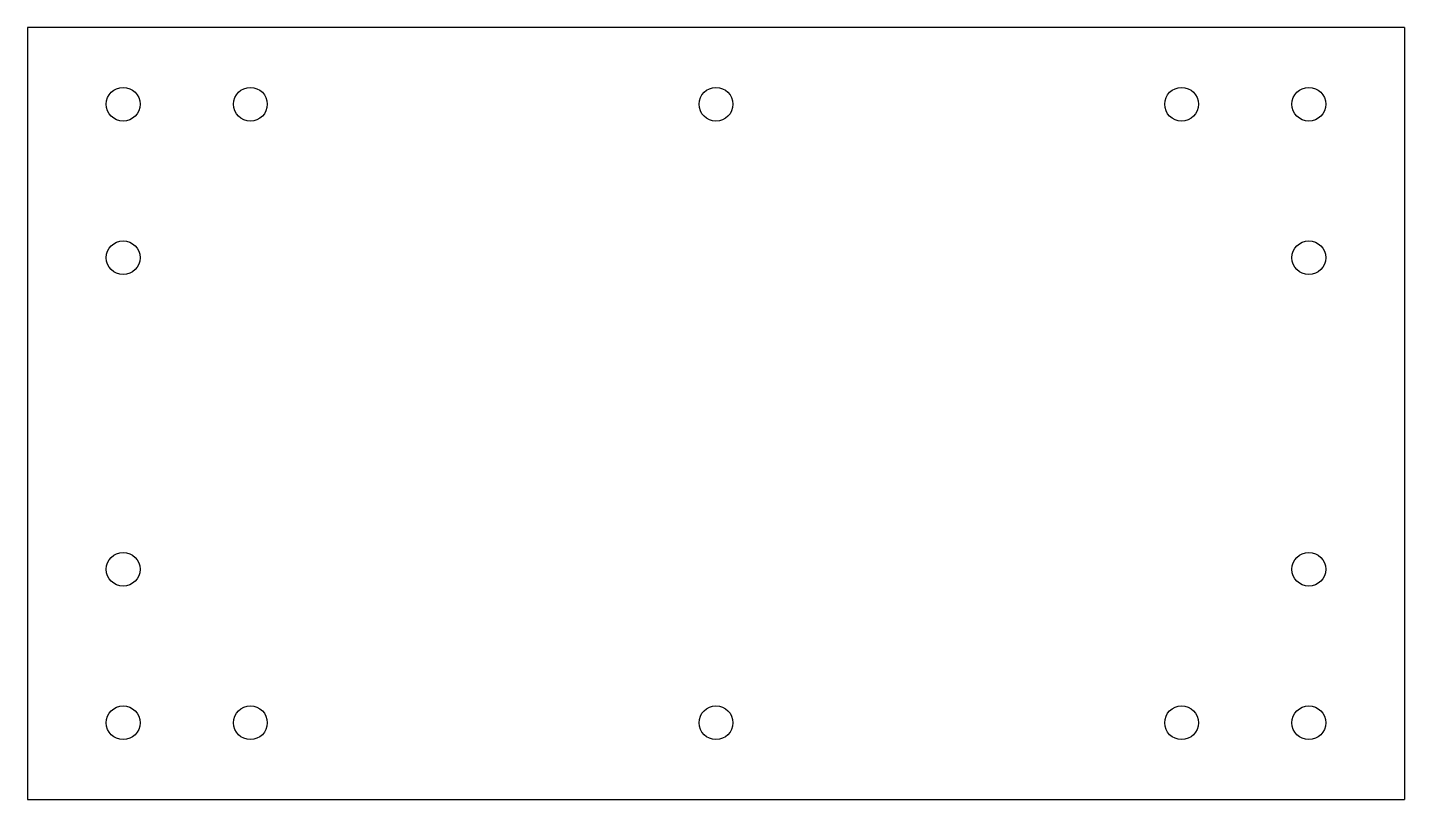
# Model space of a CAD drawing. Extents: x -5 to 175, y -50 to 50.
import ezdxf

# ---------------------------------------------------------------- set-up
doc = ezdxf.new("R2010")
doc.units = 0
doc.layers.add('VISIBLE', color=7, linetype='CONTINUOUS')

msp = doc.modelspace()

# ---------------------------------------------------------------- linework, layer by layer
at = {"layer": 'VISIBLE'}
for p, q in [((-4.6, 50.31), (-4.6, -50.31)), ((174.8, 50.31), (-4.6, 50.31)), ((174.8, 50.31), (174.8, -50.31)), ((-4.6, -50.31), (174.8, -50.31))]:
    msp.add_line(p, q, dxfattribs=at)
for centre in [(7.86, 40.31), (24.44, 40.31), (85.1, 40.31), (145.76, 40.31), (162.34, 40.31), (7.86, 20.31), (162.34, 20.31), (7.86, -20.31), (162.34, -20.31), (7.86, -40.31), (24.44, -40.31), (85.1, -40.31), (145.76, -40.31), (162.34, -40.31)]:
    msp.add_circle(centre, 2.2, dxfattribs=at)

doc.saveas('drawing.dxf')
